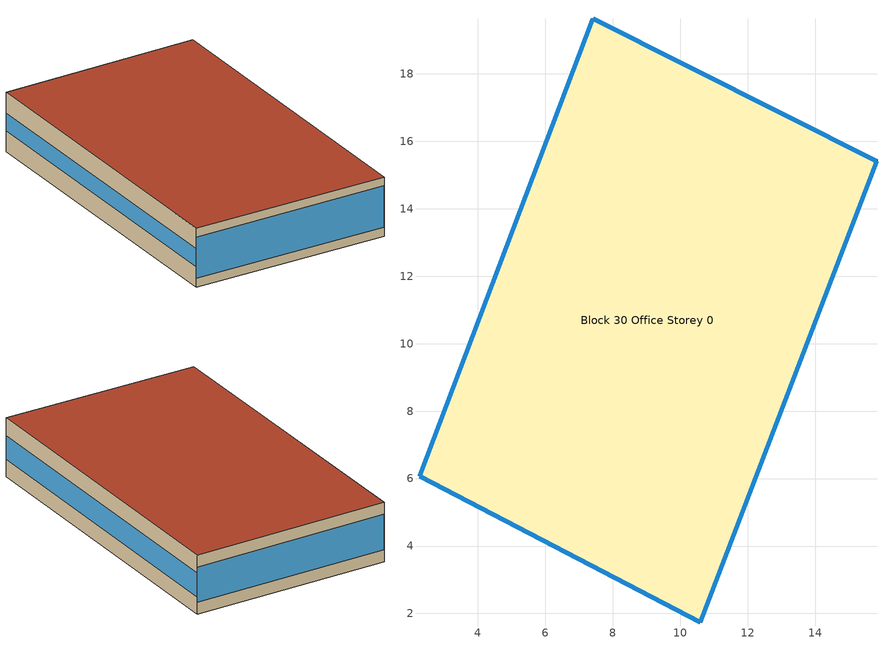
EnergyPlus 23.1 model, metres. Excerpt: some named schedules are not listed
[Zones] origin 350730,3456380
Block 30 Office Storey 0
 floor ground (Project Floor): 15.83,15.41 10.59,1.74 2.27,6.07 7.41,19.63 z0
 wall outside (Project Wall): 7.41,19.63 2.27,6.07 10.59,1.74 15.83,15.41 7.41,19.63 z0:3
 window (Office_west_window_construction): 7.41,19.63 2.27,6.08 z1.05:1.95
 window (Office_south_window_construction): 2.27,6.07 10.58,1.74 z0.45:2.55
 window (Office_east_window_construction): 10.59,1.75 15.83,15.41 z0.9:2.1
 window (Office_north_window_construction): 15.83,15.42 7.42,19.63 z0.6:2.4
 roof outside (Project Flat Roof): 10.59,1.74 15.83,15.41 7.41,19.63 2.27,6.07 z3
[Building]
Building_1: North Axis=0; Terrain=City; Loads Convergence Tolerance Value=0.04; Temperature Convergence Tolerance Value=0.4; Solar Distribution=FullExterior; Maximum Number of Warmup Days=25; Minimum Number of Warmup Days=6
[Site:Location]
CHN Design_Conditions: Latitude=30; Longitude=114; Time Zone=8; Elevation=12
[SIZINGPERIOD:DESIGNDAY] Day of Month=21; DryBulb Temperature Range Modifier Type=DefaultMultipliers; Humidity Condition Type=Wetbulb; Barometric Pressure=101181; Rain Indicator=No; Snow Indicator=No; Daylight Saving Time Indicator=No; Sky Clearness=0; Begin Environment Reset Mode=FullResetAtBeginEnvironment
Name | Month | Day Type | Maximum DryBulb Temperature | Daily DryBulb Temperature Range | Wetbulb or DewPoint at Maximum DryBulb | Wind Speed | Wind Direction | Solar Model Indicator | ASHRAE Clear Sky Optical Depth for Beam Irradiance taub | ASHRAE Clear Sky Optical Depth for Diffuse Irradiance taud
Ann Htg 99.6% Condns DB | 1 | WinterDesignDay | -10 | 0 | -4.8 | 1 | 340 | ASHRAEClearSky | 0 | 0
Ann Clg .4% Condns DB=>MWB | 7 | SummerDesignDay | 40 | 6.6 | 27.1 | 3.5 | 220 | ASHRAETau | 0.781 | 1.413
[MATERIAL]
DefaultMaterial: Roughness=Rough; Thickness=0.1; Conductivity=0.1; Density=1000; Specific Heat=1000; Thermal Absorptance=0.9; Solar Absorptance=0.7; Visible Absorptance=0.7
[WINDOWMATERIAL:SIMPLEGLAZINGSYSTEM] UFactor=3; Visible Transmittance=0.6
Name | Solar Heat Gain Coefficient
Office_east_window; Office_south_window; Office_west_window | 0.3
Office_north_window | 0.35
[CONSTRUCTION]
Project Wall; Project Floor; Project Flat Roof: DefaultMaterial
Office_east_window_construction: Office_east_window
Office_south_window_construction: Office_south_window
Office_west_window_construction: Office_west_window
Office_north_window_construction: Office_north_window
[SPACE]
Block 30 Office Storey 0_space: Zone=Block 30 Office Storey 0; Ceiling Height=autocalculate; Volume=autocalculate; Floor Area=autocalculate; Space Type=Office
[SPACELIST]
Office: Block 30 Office Storey 0_space
[ZONE]
Block 30 Office Storey 0: Type=1; Multiplier=1; Ceiling Height=autocalculate; Volume=autocalculate; Floor Area=autocalculate; Part of Total Floor Area=Yes
[PEOPLE]
People_for_office: Zone or ZoneList or Space or SpaceList=Office; Number of People Schedule=SeasonalSchedule_Schedule_office_people; Number of People Calculation Method=People/Area; People per Floor Area=0.1; Fraction Radiant=0.3; Sensible Heat Fraction=autocalculate; Activity Level Schedule=SeasonalSchedule_Schedule_office_activity; Carbon Dioxide Generation Rate=3.82e-08; Enable ASHRAE 55 Comfort Warnings=No; Mean Radiant Temperature Calculation Type=ZoneAveraged; Clothing Insulation Calculation Method=ClothingInsulationSchedule; Cold Stress Temperature Threshold=15.56; Heat Stress Temperature Threshold=30
[LIGHTS]
Light_for_office: Zone or ZoneList or Space or SpaceList=Office; Schedule=SeasonalSchedule_office_lighting; Design Level Calculation Method=Watts/Area; Watts per Zone Floor Area=8; Return Air Fraction=0; Fraction Radiant=0.32; Fraction Visible=0.25; Fraction Replaceable=1; EndUse Subcategory=General; Return Air Fraction Calculated from Plenum Temperature=No; Return Air Fraction Function of Plenum Temperature Coefficient 1=0; Return Air Fraction Function of Plenum Temperature Coefficient 2=0
[ELECTRICEQUIPMENT]
Equipment_for_office: Zone or ZoneList or Space or SpaceList=Office; Schedule=SeasonalSchedule_Schedule_office_equipment; Design Level Calculation Method=Watts/Area; Watts per Zone Floor Area=15; Fraction Latent=0; Fraction Radiant=0; Fraction Lost=0; EndUse Subcategory=Electric Equipment
[DAYLIGHTING:CONTROLS]
Dlight_Block 30 Office Storey 0: Zone or Space=Block 30 Office Storey 0; Glare Calculation Daylighting Reference Point=Rpoint_Block 30 Office Storey 0; Daylighting Reference Point 1=Rpoint_Block 30 Office Storey 0; Illuminance Setpoint at Reference Point 1=300
[HVACTEMPLATE:THERMOSTAT]
Name | Heating Setpoint Schedule | Cooling Setpoint Schedule
Thermostat_for_office | SeasonalSchedule_office_heating | SeasonalSchedule_office_cooling
Thermostat_for_commercial | SeasonalSchedule_commerical_heating | SeasonalSchedule_commerical_cooling
Thermostat_for_residential | SeasonalSchedule_residential_heating | SeasonalSchedule_residential_cooling
Thermostat_for_school | SeasonalSchedule_school_heating | SeasonalSchedule_school_cooling
Thermostat_for_hospital | SeasonalSchedule_hospital_heating | SeasonalSchedule_hospital_cooling
Thermostat_for_industrial | SeasonalSchedule_Industrial_heating | SeasonalSchedule_Industrial_cooling
Thermostat_for_transport | SeasonalSchedule_transport_heating | SeasonalSchedule_transport_cooling
Thermostat_for_administration | SeasonalSchedule_administration_heating | SeasonalSchedule_administration_cooling
[HVACTEMPLATE:ZONE:IDEALLOADSAIRSYSTEM]
Block 30 Office Storey 0: Template Thermostat=Thermostat_for_office; Maximum Heating Supply Air Temperature=50; Minimum Cooling Supply Air Temperature=13; Maximum Heating Supply Air Humidity Ratio=0.0156; Minimum Cooling Supply Air Humidity Ratio=0.0077; Heating Limit=NoLimit; Cooling Limit=NoLimit; Dehumidification Control Type=ConstantSensibleHeatRatio; Cooling Sensible Heat Ratio=0.7; Dehumidification Setpoint=60; Humidification Control Type=None; Humidification Setpoint=30; Outdoor Air Method=DetailedSpecification; Outdoor Air Flow Rate per Person=0.00944; Outdoor Air Flow Rate per Zone Floor Area=0; Outdoor Air Flow Rate per Zone=0; Design Specification Outdoor Air Object=Ventilation_for_office; Demand Controlled Ventilation Type=None; Outdoor Air Economizer Type=NoEconomizer; Heat Recovery Type=None; Sensible Heat Recovery Effectiveness=0.7; Latent Heat Recovery Effectiveness=0.65
[DESIGNSPECIFICATION:OUTDOORAIR]
Ventilation_for_office: Outdoor Air Method=Flow/Person; Outdoor Air Flow per Person=0.00833333; Outdoor Air Flow per Zone Floor Area=0; Outdoor Air Flow per Zone=0; Outdoor Air Flow Air Changes per Hour=0
[SCHEDULE:WEEK:DAILY]
Schedule_office_heating_summer_weekly: Schedule_office_heating_summer_hourly, Schedule_office_heating_summer_hourly, Schedule_office_heating_summer_hourly, Schedule_office_heating_summer_hourly, Schedule_office_heating_summer_hourly, Schedule_office_heating_summer_hourly, Schedule_office_heating_summer_hourly, Schedule_office_heating_summer_hourly, Schedule_office_heating_summer_hourly, Schedule_office_heating_summer_hourly, Schedule_office_heating_summer_hourly, Schedule_office_heating_summer_hourly
Schedule_office_heating_winnter_weekly: Schedule_office_heating_winnter_holiday_hourly, Schedule_office_heating_winnter_weekday_hourly, Schedule_office_heating_winnter_weekday_hourly, Schedule_office_heating_winnter_weekday_hourly, Schedule_office_heating_winnter_weekday_hourly, Schedule_office_heating_winnter_weekday_hourly, Schedule_office_heating_winnter_holiday_hourly, Schedule_office_heating_winnter_holiday_hourly, Schedule_office_heating_winnter_weekday_hourly, Schedule_office_heating_winnter_weekday_hourly, Schedule_office_heating_winnter_holiday_hourly, Schedule_office_heating_winnter_holiday_hourly
Schedule_office_cooling_winnter_weekly: Schedule_office_cooling_winter_hourly, Schedule_office_cooling_winter_hourly, Schedule_office_cooling_winter_hourly, Schedule_office_cooling_winter_hourly, Schedule_office_cooling_winter_hourly, Schedule_office_cooling_winter_hourly, Schedule_office_cooling_winter_hourly, Schedule_office_cooling_winter_hourly, Schedule_office_cooling_winter_hourly, Schedule_office_cooling_winter_hourly, Schedule_office_cooling_winter_hourly, Schedule_office_cooling_winter_hourly
Schedule_office_cooling_summer_weekly: Schedule_office_cooling_summer_holiday_hourly, Schedule_office_cooling_summer_weekday_hourly, Schedule_office_cooling_summer_weekday_hourly, Schedule_office_cooling_summer_weekday_hourly, Schedule_office_cooling_summer_weekday_hourly, Schedule_office_cooling_summer_weekday_hourly, Schedule_office_cooling_summer_holiday_hourly, Schedule_office_cooling_summer_holiday_hourly, Schedule_office_cooling_summer_weekday_hourly, Schedule_office_cooling_summer_weekday_hourly, Schedule_office_cooling_summer_holiday_hourly, Schedule_office_cooling_summer_holiday_hourly
Schedule_office_lighting_weekly: Schedule_office_lighting_holiday_hourly, Schedule_office_lighting_weekday_hourly, Schedule_office_lighting_weekday_hourly, Schedule_office_lighting_weekday_hourly, Schedule_office_lighting_weekday_hourly, Schedule_office_lighting_weekday_hourly, Schedule_office_lighting_holiday_hourly, Schedule_office_lighting_holiday_hourly, Schedule_office_lighting_weekday_hourly, Schedule_office_lighting_weekday_hourly, Schedule_office_lighting_holiday_hourly, Schedule_office_lighting_holiday_hourly
Schedule_office_equipment_weekly: Schedule_office_equipment_holiday_hourly, Schedule_office_equipment_weekday_hourly, Schedule_office_equipment_weekday_hourly, Schedule_office_equipment_weekday_hourly, Schedule_office_equipment_weekday_hourly, Schedule_office_equipment_weekday_hourly, Schedule_office_equipment_holiday_hourly, Schedule_office_equipment_holiday_hourly, Schedule_office_equipment_weekday_hourly, Schedule_office_equipment_weekday_hourly, Schedule_office_equipment_holiday_hourly, Schedule_office_equipment_holiday_hourly
Schedule_office_people_weekly: Schedule_office_people_holiday_hourly, Schedule_office_people_weekday_hourly, Schedule_office_people_weekday_hourly, Schedule_office_people_weekday_hourly, Schedule_office_people_weekday_hourly, Schedule_office_people_weekday_hourly, Schedule_office_people_holiday_hourly, Schedule_office_people_holiday_hourly, Schedule_office_people_weekday_hourly, Schedule_office_people_weekday_hourly, Schedule_office_people_holiday_hourly, Schedule_office_people_holiday_hourly
Schedule_office_activity_weekly: Schedule_office_activity_holiday_hourly, Schedule_office_activity_weekday_hourly, Schedule_office_activity_weekday_hourly, Schedule_office_activity_weekday_hourly, Schedule_office_activity_weekday_hourly, Schedule_office_activity_weekday_hourly, Schedule_office_activity_holiday_hourly, Schedule_office_activity_holiday_hourly, Schedule_office_activity_weekday_hourly, Schedule_office_activity_weekday_hourly, Schedule_office_activity_holiday_hourly, Schedule_office_activity_holiday_hourly
Schedule_commerical_heating_summer_weekly: Schedule_commerical_heating_summer_hourly, Schedule_commerical_heating_summer_hourly, Schedule_commerical_heating_summer_hourly, Schedule_commerical_heating_summer_hourly, Schedule_commerical_heating_summer_hourly, Schedule_commerical_heating_summer_hourly, Schedule_commerical_heating_summer_hourly, Schedule_commerical_heating_summer_hourly, Schedule_commerical_heating_summer_hourly, Schedule_commerical_heating_summer_hourly, Schedule_commerical_heating_summer_hourly, Schedule_commerical_heating_summer_hourly
Schedule_commerical_heating_winnter_weekly: Schedule_commerical_heating_winnter_holiday_hourly, Schedule_commerical_heating_winnter_weekday_hourly, Schedule_commerical_heating_winnter_weekday_hourly, Schedule_commerical_heating_winnter_weekday_hourly, Schedule_commerical_heating_winnter_weekday_hourly, Schedule_commerical_heating_winnter_weekday_hourly, Schedule_commerical_heating_winnter_holiday_hourly, Schedule_commerical_heating_winnter_holiday_hourly, Schedule_commerical_heating_winnter_weekday_hourly, Schedule_commerical_heating_winnter_weekday_hourly, Schedule_commerical_heating_winnter_holiday_hourly, Schedule_commerical_heating_winnter_holiday_hourly
Schedule_commerical_cooling_winnter_weekly: Schedule_commerical_cooling_winter_hourly, Schedule_commerical_cooling_winter_hourly, Schedule_commerical_cooling_winter_hourly, Schedule_commerical_cooling_winter_hourly, Schedule_commerical_cooling_winter_hourly, Schedule_commerical_cooling_winter_hourly, Schedule_commerical_cooling_winter_hourly, Schedule_commerical_cooling_winter_hourly, Schedule_commerical_cooling_winter_hourly, Schedule_commerical_cooling_winter_hourly, Schedule_commerical_cooling_winter_hourly, Schedule_commerical_cooling_winter_hourly
Schedule_commerical_cooling_summer_weekly: Schedule_commerical_cooling_summer_holiday_hourly, Schedule_commerical_cooling_summer_weekday_hourly, Schedule_commerical_cooling_summer_weekday_hourly, Schedule_commerical_cooling_summer_weekday_hourly, Schedule_commerical_cooling_summer_weekday_hourly, Schedule_commerical_cooling_summer_weekday_hourly, Schedule_commerical_cooling_summer_holiday_hourly, Schedule_commerical_cooling_summer_holiday_hourly, Schedule_commerical_cooling_summer_weekday_hourly, Schedule_commerical_cooling_summer_weekday_hourly, Schedule_commerical_cooling_summer_holiday_hourly, Schedule_commerical_cooling_summer_holiday_hourly
Schedule_residential_heating_summer_weekly: Schedule_residential_heating_summer_hourly, Schedule_residential_heating_summer_hourly, Schedule_residential_heating_summer_hourly, Schedule_residential_heating_summer_hourly, Schedule_residential_heating_summer_hourly, Schedule_residential_heating_summer_hourly, Schedule_residential_heating_summer_hourly, Schedule_residential_heating_summer_hourly, Schedule_residential_heating_summer_hourly, Schedule_residential_heating_summer_hourly, Schedule_residential_heating_summer_hourly, Schedule_residential_heating_summer_hourly
Schedule_residential_heating_winnter_weekly: Schedule_residential_heating_winnter_holiday_hourly, Schedule_residential_heating_winnter_weekday_hourly, Schedule_residential_heating_winnter_weekday_hourly, Schedule_residential_heating_winnter_weekday_hourly, Schedule_residential_heating_winnter_weekday_hourly, Schedule_residential_heating_winnter_weekday_hourly, Schedule_residential_heating_winnter_holiday_hourly, Schedule_residential_heating_winnter_holiday_hourly, Schedule_residential_heating_winnter_weekday_hourly, Schedule_residential_heating_winnter_weekday_hourly, Schedule_residential_heating_winnter_holiday_hourly, Schedule_residential_heating_winnter_holiday_hourly
Schedule_residential_cooling_winnter_weekly: Schedule_residential_cooling_winter_hourly, Schedule_residential_cooling_winter_hourly, Schedule_residential_cooling_winter_hourly, Schedule_residential_cooling_winter_hourly, Schedule_residential_cooling_winter_hourly, Schedule_residential_cooling_winter_hourly, Schedule_residential_cooling_winter_hourly, Schedule_residential_cooling_winter_hourly, Schedule_residential_cooling_winter_hourly, Schedule_residential_cooling_winter_hourly, Schedule_residential_cooling_winter_hourly, Schedule_residential_cooling_winter_hourly
Schedule_residential_cooling_summer_weekly: Schedule_residential_cooling_summer_holiday_hourly, Schedule_residential_cooling_summer_weekday_hourly, Schedule_residential_cooling_summer_weekday_hourly, Schedule_residential_cooling_summer_weekday_hourly, Schedule_residential_cooling_summer_weekday_hourly, Schedule_residential_cooling_summer_weekday_hourly, Schedule_residential_cooling_summer_holiday_hourly, Schedule_residential_cooling_summer_holiday_hourly, Schedule_residential_cooling_summer_weekday_hourly, Schedule_residential_cooling_summer_weekday_hourly, Schedule_residential_cooling_summer_holiday_hourly, Schedule_residential_cooling_summer_holiday_hourly
Schedule_school_heating_summer_weekly: Schedule_school_heating_summer_hourly, Schedule_school_heating_summer_hourly, Schedule_school_heating_summer_hourly, Schedule_school_heating_summer_hourly, Schedule_school_heating_summer_hourly, Schedule_school_heating_summer_hourly, Schedule_school_heating_summer_hourly, Schedule_school_heating_summer_hourly, Schedule_school_heating_summer_hourly, Schedule_school_heating_summer_hourly, Schedule_school_heating_summer_hourly, Schedule_school_heating_summer_hourly
Schedule_school_heating_winnter_weekly: Schedule_school_heating_winnter_holiday_hourly, Schedule_school_heating_winnter_weekday_hourly, Schedule_school_heating_winnter_weekday_hourly, Schedule_school_heating_winnter_weekday_hourly, Schedule_school_heating_winnter_weekday_hourly, Schedule_school_heating_winnter_weekday_hourly, Schedule_school_heating_winnter_holiday_hourly, Schedule_school_heating_winnter_holiday_hourly, Schedule_school_heating_winnter_weekday_hourly, Schedule_school_heating_winnter_weekday_hourly, Schedule_school_heating_winnter_holiday_hourly, Schedule_school_heating_winnter_holiday_hourly
Schedule_school_cooling_winnter_weekly: Schedule_school_cooling_winter_hourly, Schedule_school_cooling_winter_hourly, Schedule_school_cooling_winter_hourly, Schedule_school_cooling_winter_hourly, Schedule_school_cooling_winter_hourly, Schedule_school_cooling_winter_hourly, Schedule_school_cooling_winter_hourly, Schedule_school_cooling_winter_hourly, Schedule_school_cooling_winter_hourly, Schedule_school_cooling_winter_hourly, Schedule_school_cooling_winter_hourly, Schedule_school_cooling_winter_hourly
Schedule_school_cooling_summer_weekly: Schedule_school_cooling_summer_holiday_hourly, Schedule_school_cooling_summer_weekday_hourly, Schedule_school_cooling_summer_weekday_hourly, Schedule_school_cooling_summer_weekday_hourly, Schedule_school_cooling_summer_weekday_hourly, Schedule_school_cooling_summer_weekday_hourly, Schedule_school_cooling_summer_holiday_hourly, Schedule_school_cooling_summer_holiday_hourly, Schedule_school_cooling_summer_weekday_hourly, Schedule_school_cooling_summer_weekday_hourly, Schedule_school_cooling_summer_holiday_hourly, Schedule_school_cooling_summer_holiday_hourly
Schedule_hospital_heating_summer_weekly: Schedule_hospital_heating_summer_hourly, Schedule_hospital_heating_summer_hourly, Schedule_hospital_heating_summer_hourly, Schedule_hospital_heating_summer_hourly, Schedule_hospital_heating_summer_hourly, Schedule_hospital_heating_summer_hourly, Schedule_hospital_heating_summer_hourly, Schedule_hospital_heating_summer_hourly, Schedule_hospital_heating_summer_hourly, Schedule_hospital_heating_summer_hourly, Schedule_hospital_heating_summer_hourly, Schedule_hospital_heating_summer_hourly
Schedule_hospital_heating_winnter_weekly: Schedule_hospital_heating_winnter_holiday_hourly, Schedule_hospital_heating_winnter_weekday_hourly, Schedule_hospital_heating_winnter_weekday_hourly, Schedule_hospital_heating_winnter_weekday_hourly, Schedule_hospital_heating_winnter_weekday_hourly, Schedule_hospital_heating_winnter_weekday_hourly, Schedule_hospital_heating_winnter_holiday_hourly, Schedule_hospital_heating_winnter_holiday_hourly, Schedule_hospital_heating_winnter_weekday_hourly, Schedule_hospital_heating_winnter_weekday_hourly, Schedule_hospital_heating_winnter_holiday_hourly, Schedule_hospital_heating_winnter_holiday_hourly
Schedule_hospital_cooling_winnter_weekly: Schedule_hospital_cooling_winter_hourly, Schedule_hospital_cooling_winter_hourly, Schedule_hospital_cooling_winter_hourly, Schedule_hospital_cooling_winter_hourly, Schedule_hospital_cooling_winter_hourly, Schedule_hospital_cooling_winter_hourly, Schedule_hospital_cooling_winter_hourly, Schedule_hospital_cooling_winter_hourly, Schedule_hospital_cooling_winter_hourly, Schedule_hospital_cooling_winter_hourly, Schedule_hospital_cooling_winter_hourly, Schedule_hospital_cooling_winter_hourly
Schedule_hospital_cooling_summer_weekly: Schedule_hospital_cooling_summer_holiday_hourly, Schedule_hospital_cooling_summer_weekday_hourly, Schedule_hospital_cooling_summer_weekday_hourly, Schedule_hospital_cooling_summer_weekday_hourly, Schedule_hospital_cooling_summer_weekday_hourly, Schedule_hospital_cooling_summer_weekday_hourly, Schedule_hospital_cooling_summer_holiday_hourly, Schedule_hospital_cooling_summer_holiday_hourly, Schedule_hospital_cooling_summer_weekday_hourly, Schedule_hospital_cooling_summer_weekday_hourly, Schedule_hospital_cooling_summer_holiday_hourly, Schedule_hospital_cooling_summer_holiday_hourly
Schedule_Industrial_heating_summer_weekly: Schedule_Industrial_heating_summer_hourly, Schedule_Industrial_heating_summer_hourly, Schedule_Industrial_heating_summer_hourly, Schedule_Industrial_heating_summer_hourly, Schedule_Industrial_heating_summer_hourly, Schedule_Industrial_heating_summer_hourly, Schedule_Industrial_heating_summer_hourly, Schedule_Industrial_heating_summer_hourly, Schedule_Industrial_heating_summer_hourly, Schedule_Industrial_heating_summer_hourly, Schedule_Industrial_heating_summer_hourly, Schedule_Industrial_heating_summer_hourly
Schedule_Industrial_heating_winnter_weekly: Schedule_Industrial_heating_winnter_holiday_hourly, Schedule_Industrial_heating_winnter_weekday_hourly, Schedule_Industrial_heating_winnter_weekday_hourly, Schedule_Industrial_heating_winnter_weekday_hourly, Schedule_Industrial_heating_winnter_weekday_hourly, Schedule_Industrial_heating_winnter_weekday_hourly, Schedule_Industrial_heating_winnter_holiday_hourly, Schedule_Industrial_heating_winnter_holiday_hourly, Schedule_Industrial_heating_winnter_weekday_hourly, Schedule_Industrial_heating_winnter_weekday_hourly, Schedule_Industrial_heating_winnter_holiday_hourly, Schedule_Industrial_heating_winnter_holiday_hourly
Schedule_Industrial_cooling_winnter_weekly: Schedule_Industrial_cooling_winter_hourly, Schedule_Industrial_cooling_winter_hourly, Schedule_Industrial_cooling_winter_hourly, Schedule_Industrial_cooling_winter_hourly, Schedule_Industrial_cooling_winter_hourly, Schedule_Industrial_cooling_winter_hourly, Schedule_Industrial_cooling_winter_hourly, Schedule_Industrial_cooling_winter_hourly, Schedule_Industrial_cooling_winter_hourly, Schedule_Industrial_cooling_winter_hourly, Schedule_Industrial_cooling_winter_hourly, Schedule_Industrial_cooling_winter_hourly
Schedule_Industrial_cooling_summer_weekly: Schedule_Industrial_cooling_summer_holiday_hourly, Schedule_Industrial_cooling_summer_weekday_hourly, Schedule_Industrial_cooling_summer_weekday_hourly, Schedule_Industrial_cooling_summer_weekday_hourly, Schedule_Industrial_cooling_summer_weekday_hourly, Schedule_Industrial_cooling_summer_weekday_hourly, Schedule_Industrial_cooling_summer_holiday_hourly, Schedule_Industrial_cooling_summer_holiday_hourly, Schedule_Industrial_cooling_summer_weekday_hourly, Schedule_Industrial_cooling_summer_weekday_hourly, Schedule_Industrial_cooling_summer_holiday_hourly, Schedule_Industrial_cooling_summer_holiday_hourly
[SCHEDULE:YEAR]
SeasonalSchedule_office_heating: Schedule_office_heating_winnter_weekly, 1, 1, 3, 31, Schedule_office_heating_summer_weekly, 4, 1, 11, 30, Schedule_office_heating_winnter_weekly, 12, 1, 12, 31
SeasonalSchedule_office_cooling: Schedule_office_cooling_winnter_weekly, 1, 1, 5, 31, Schedule_office_cooling_summer_weekly, 6, 1, 9, 30, Schedule_office_cooling_winnter_weekly, 10, 1, 12, 31
SeasonalSchedule_office_lighting: Schedule_office_lighting_weekly, 1, 1, 12, 31
SeasonalSchedule_Schedule_office_equipment: Schedule_office_equipment_weekly, 1, 1, 12, 31
SeasonalSchedule_Schedule_office_people: Schedule_office_people_weekly, 1, 1, 12, 31
SeasonalSchedule_Schedule_office_activity: Schedule_office_activity_weekly, 1, 1, 12, 31
SeasonalSchedule_commerical_heating: Schedule_commerical_heating_winnter_weekly, 1, 1, 3, 31, Schedule_commerical_heating_summer_weekly, 4, 1, 11, 30, Schedule_commerical_heating_winnter_weekly, 12, 1, 12, 31
SeasonalSchedule_commerical_cooling: Schedule_commerical_cooling_winnter_weekly, 1, 1, 5, 31, Schedule_commerical_cooling_summer_weekly, 6, 1, 9, 30, Schedule_commerical_cooling_winnter_weekly, 10, 1, 12, 31
SeasonalSchedule_residential_heating: Schedule_residential_heating_winnter_weekly, 1, 1, 3, 31, Schedule_residential_heating_summer_weekly, 4, 1, 11, 30, Schedule_residential_heating_winnter_weekly, 12, 1, 12, 31
SeasonalSchedule_residential_cooling: Schedule_residential_cooling_winnter_weekly, 1, 1, 5, 31, Schedule_residential_cooling_summer_weekly, 6, 1, 9, 30, Schedule_residential_cooling_winnter_weekly, 10, 1, 12, 31
SeasonalSchedule_school_heating: Schedule_school_heating_winnter_weekly, 1, 1, 3, 31, Schedule_school_heating_summer_weekly, 4, 1, 11, 30, Schedule_school_heating_winnter_weekly, 12, 1, 12, 31
SeasonalSchedule_school_cooling: Schedule_school_cooling_winnter_weekly, 1, 1, 5, 31, Schedule_school_cooling_summer_weekly, 6, 1, 9, 30, Schedule_school_cooling_winnter_weekly, 10, 1, 12, 31
SeasonalSchedule_hospital_heating: Schedule_hospital_heating_winnter_weekly, 1, 1, 3, 31, Schedule_hospital_heating_summer_weekly, 4, 1, 11, 30, Schedule_hospital_heating_winnter_weekly, 12, 1, 12, 31
SeasonalSchedule_hospital_cooling: Schedule_hospital_cooling_winnter_weekly, 1, 1, 5, 31, Schedule_hospital_cooling_summer_weekly, 6, 1, 9, 30, Schedule_hospital_cooling_winnter_weekly, 10, 1, 12, 31
SeasonalSchedule_Industrial_heating: Schedule_Industrial_heating_winnter_weekly, 1, 1, 3, 31, Schedule_Industrial_heating_summer_weekly, 4, 1, 11, 30, Schedule_Industrial_heating_winnter_weekly, 12, 1, 12, 31
SeasonalSchedule_Industrial_cooling: Schedule_Industrial_cooling_winnter_weekly, 1, 1, 5, 31, Schedule_Industrial_cooling_summer_weekly, 6, 1, 9, 30, Schedule_Industrial_cooling_winnter_weekly, 10, 1, 12, 31
SeasonalSchedule_transport_heating: Schedule_transport_heating_winnter_weekly, 1, 1, 3, 31, Schedule_transport_heating_summer_weekly, 4, 1, 11, 30, Schedule_transport_heating_winnter_weekly, 12, 1, 12, 31
SeasonalSchedule_transport_cooling: Schedule_transport_cooling_winnter_weekly, 1, 1, 5, 31, Schedule_transport_cooling_summer_weekly, 6, 1, 9, 30, Schedule_transport_cooling_winnter_weekly, 10, 1, 12, 31
SeasonalSchedule_administration_heating: Schedule_administration_heating_winnter_weekly, 1, 1, 3, 31, Schedule_administration_heating_summer_weekly, 4, 1, 11, 30, Schedule_administration_heating_winnter_weekly, 12, 1, 12, 31
SeasonalSchedule_administration_cooling: Schedule_administration_cooling_winnter_weekly, 1, 1, 5, 31, Schedule_administration_cooling_summer_weekly, 6, 1, 9, 30, Schedule_administration_cooling_winnter_weekly, 10, 1, 12, 31
